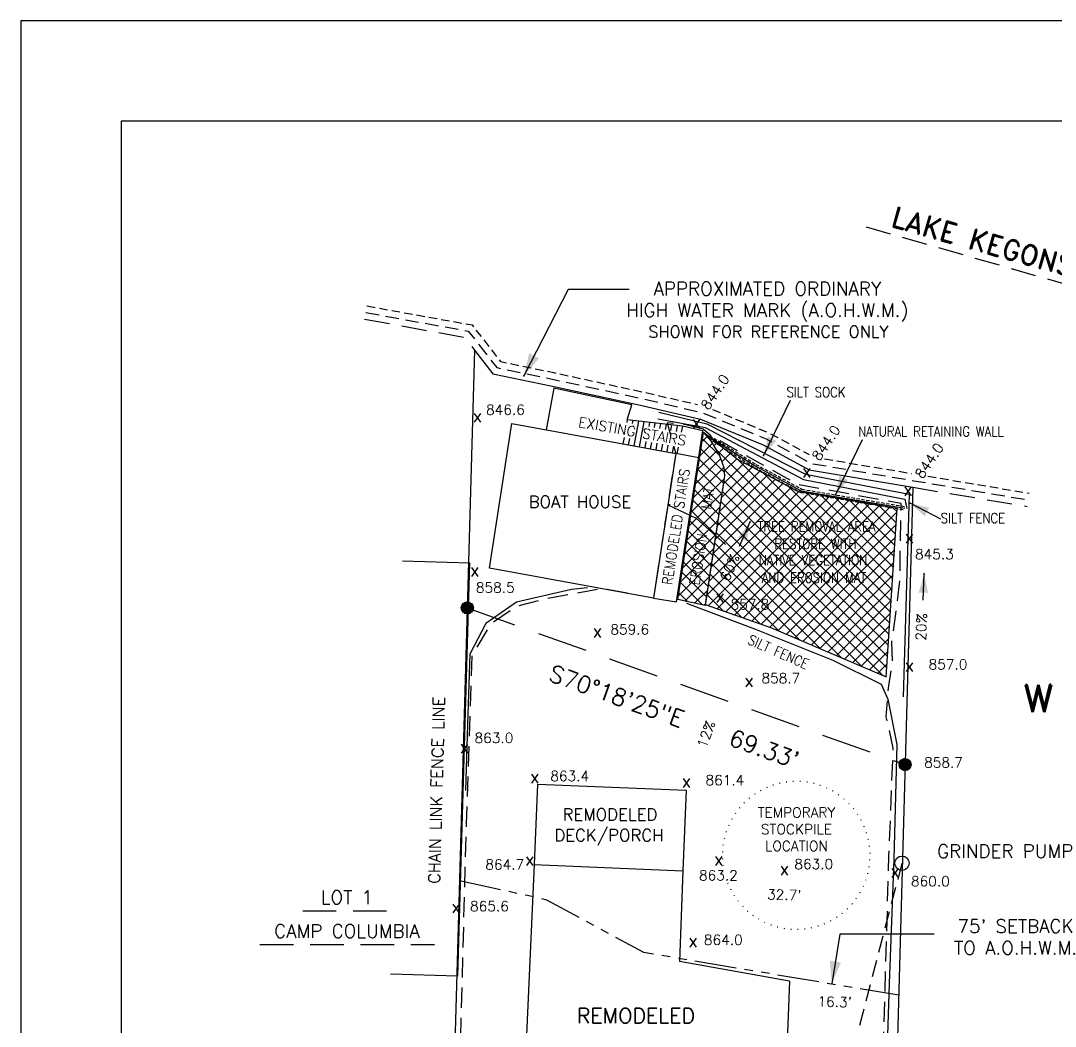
# Model space of a CAD drawing. Extents: x 855770 to 944465, y 436904 to 437335.
# Drawn here: x 855770.5 to 855924.7, y 437084 to 437233.9 of the extents above; entities that cross this region are included whole.
import ezdxf
from ezdxf.enums import TextEntityAlignment as Align

# ---------------------------------------------------------------- set-up
doc = ezdxf.new("R2010")
doc.units = 0
doc.header["$MEASUREMENT"] = 0
for name, pattern in [('DASHED', [0.75, 0.5, -0.25]), ('DASHED2', [0.375, 0.25, -0.125]), ('DGN Style 1', [36.98807, 0.061544, -36.926526]), ('PHANTOM2', [1.25, 0.625, -0.125, 0.125, -0.125, 0.125, -0.125])]:
    doc.linetypes.add(name, pattern=pattern)
doc.layers.get('0').update_dxf_attribs({"linetype": 'CONTINUOUS'})
for name, color, linetype in [('AJOINERS', 3, 'DASHED2'), ('ANNOTATION', 6, 'CONTINUOUS'), ('boundry', 6, 'CONTINUOUS'), ('building', 3, 'CONTINUOUS'), ('BUILDINGS', 3, 'CONTINUOUS'), ('EOP', 7, 'CONTINUOUS'), ('Erosion', 4, 'CONTINUOUS'), ('os', 2, 'CONTINUOUS'), ('SHEET', 3, 'CONTINUOUS'), ('Silt Fence', 2, 'FENCELINE2'), ('Spot Elevation', 2, 'CONTINUOUS'), ('SYMBOLS', 3, 'DASHED2'), ('TITLES', 3, 'CONTINUOUS'), ('wall', 7, 'CONTINUOUS')]:
    doc.layers.add(name, color=color, linetype=linetype)
doc.styles.add('ROMAN S', font='romans.shx', dxfattribs={"height": 1.5})
doc.styles.add('ROMAND', font='romand', dxfattribs={"oblique": 10, "height": 8})
doc.styles.add('ROMANS', font='ROMANS.shx', dxfattribs={"height": 2})
doc.linetypes.add('FENCELINE1', pattern='A,0.25,-0.1,[133,ltypeshp.shx,S=0.1,R=0,X=-0.1,Y=0],-0.1,1', length=1.45)
doc.linetypes.add('FENCELINE2', pattern='A,0.25,-0.1,[132,ltypeshp.shx,S=0.1,R=0,X=-0.1,Y=0],-0.1,1', length=1.45)
doc.linetypes.add('ZIGZAG', pattern='A,0.0001,-0.2,[131,ltypeshp.shx,S=0.2,R=0,X=-0.2,Y=0],-0.4,[131,ltypeshp.shx,S=0.2,R=180,X=0.2,Y=0],-0.2', length=0.8001)

# ---------------------------------------------------------------- blocks, each defined once
blk = doc.blocks.new('arrow1')
at = {"color": 0}
blk.add_point((0, 0), dxfattribs=at)
blk.add_solid([(-0.00696, 0.00174), (-0.00696, -0.00174), (0, 0)], dxfattribs=at)
blk = doc.blocks.new('*X5')
at = {"color": 0}
for p, q in [((4792.35, 13162.2, 100), (4794.27, 13164.12, 100)), ((4792.35, 13162.37, 100), (4794.1, 13164.12, 100)), ((4792.37, 13162.57, 100), (4793.91, 13164.11, 100)), ((4792.37, 13162.04, 100), (4794.43, 13164.1, 100)), ((4792.4, 13161.9, 100), (4794.58, 13164.07, 100)), ((4792.41, 13162.79, 100), (4793.69, 13164.06, 100)), ((4792.44, 13161.76, 100), (4794.72, 13164.03, 100)), ((4792.49, 13161.63, 100), (4794.84, 13163.98, 100)), ((4792.51, 13163.06, 100), (4793.41, 13163.96, 100)), ((4792.55, 13161.51, 100), (4794.97, 13163.93, 100)), ((4792.61, 13161.39, 100), (4795.08, 13163.87, 100)), ((4792.68, 13161.29, 100), (4795.19, 13163.8, 100)), ((4792.75, 13161.19, 100), (4795.29, 13163.72, 100)), ((4792.84, 13161.09, 100), (4795.38, 13163.64, 100)), ((4792.93, 13161, 100), (4795.47, 13163.55, 100)), ((4793.02, 13160.92, 100), (4795.55, 13163.45, 100)), ((4793.12, 13160.85, 100), (4795.63, 13163.35, 100)), ((4793.23, 13160.78, 100), (4795.7, 13163.24, 100)), ((4793.34, 13160.71, 100), (4795.76, 13163.13, 100)), ((4793.46, 13160.66, 100), (4795.81, 13163.01, 100)), ((4793.59, 13160.61, 100), (4795.86, 13162.88, 100)), ((4793.73, 13160.57, 100), (4795.9, 13162.74, 100)), ((4793.88, 13160.54, 100), (4795.93, 13162.59, 100)), ((4794.04, 13160.53, 100), (4795.95, 13162.43, 100)), ((4794.21, 13160.52, 100), (4795.95, 13162.26, 100)), ((4794.41, 13160.54, 100), (4795.93, 13162.07, 100)), ((4794.63, 13160.59, 100), (4795.89, 13161.84, 100)), ((4794.91, 13160.69, 100), (4795.78, 13161.56, 100))]:
    blk.add_line(p, q, dxfattribs=at)
blk = doc.blocks.new('A$C189B1A54')
at = {"layer": 'TITLES'}
blk.add_circle((0, 0), 0.9, dxfattribs=at)
at = {"layer": 'TITLES', "color": 2, "xscale": 0.4999998750863597, "yscale": 0.4999998749699444, "zscale": 0.4999998749999577}
blk.add_blockref('*X5', (-2397.07, -6581.16, -50), dxfattribs=at)

msp = doc.modelspace()

# ---------------------------------------------------------------- hatches: boundary and pattern name
h = msp.add_hatch()
h.set_pattern_fill('ANSI37', color=256, scale=10, style=0)
h.paths.add_polyline_path([(855872.3, 437172.54), (855873.36, 437171.29), (855874.68, 437169.09), (855875.31, 437167.33), (855875.42, 437166.08), (855874.68, 437160.98), (855872.52, 437146.73), (855868.44, 437147.61)])
h.paths.add_polyline_path([(855871.87, 437148.63), (855874.43, 437165.25), (855872.21, 437165.6), (855869.64, 437148.97)], flags=24)
h = msp.add_hatch()
h.set_pattern_fill('ANSI37', color=256, scale=10, style=0)
h.set_pattern_definition([(45, (209.9972, -121.2029), (-0.8838834765, 0.8838834765), []), (135, (209.9972, -121.2029), (-0.8838834765, -0.8838834765), [])])
h.paths.add_polyline_path([(855886.26, 437163.78), (855877.28, 437168.58), (855872.3, 437172.54), (855873.36, 437171.29), (855874.68, 437169.09), (855875.31, 437167.33), (855875.42, 437166.08), (855872.54, 437146.89), (855882.41, 437143.43), (855899.54, 437136.1), (855901.18, 437161.19)])
h.paths.add_polyline_path([(855877.46, 437156.9), (855878.75, 437156.34), (855879.23, 437159.2)], flags=24)
edge = h.paths.add_edge_path(flags=16)
edge.add_line((855877.66, 437155.6), (855879.23, 437159.2))
h.paths.add_polyline_path([(855880.65, 437149.76), (855899.19, 437149.76), (855899.19, 437152.01), (855880.65, 437152.01)], flags=24)
h.paths.add_polyline_path([(855880.39, 437152.35), (855898.93, 437152.35), (855898.93, 437154.6), (855880.39, 437154.6)], flags=24)
h.paths.add_polyline_path([(855882.73, 437154.82), (855896.9, 437154.82), (855896.9, 437157.07), (855882.73, 437157.07)], flags=24)
h.paths.add_polyline_path([(855880.02, 437157.41), (855900.81, 437157.41), (855900.81, 437159.66), (855880.02, 437159.66)], flags=24)
h.paths.add_polyline_path([(855876.36, 437149.97), (855878.31, 437154.38), (855876.25, 437155.29), (855874.3, 437150.88)], flags=24)
h.paths.add_polyline_path([(855873.98, 437146.9), (855875.7, 437146.9), (855875.7, 437148.9), (855873.98, 437148.9)], flags=24)
h.paths.add_polyline_path([(855875.82, 437145.79), (855882.57, 437145.79), (855882.57, 437148.04), (855875.82, 437148.04)], flags=24)

# ---------------------------------------------------------------- linework, layer by layer
msp.add_lwpolyline([(855872.3, 437172.54), (855873.36, 437171.29), (855874.68, 437169.09), (855875.31, 437167.33), (855875.42, 437166.08), (855874.68, 437160.98), (855872.52, 437146.73), (855868.44, 437147.61), (855872.3, 437172.54)])
msp.add_lwpolyline([(855886.26, 437163.78), (855877.28, 437168.58), (855872.3, 437172.54), (855873.36, 437171.29), (855874.68, 437169.09), (855875.31, 437167.33), (855875.42, 437166.08), (855872.54, 437146.89), (855882.41, 437143.43), (855899.54, 437136.1), (855901.18, 437161.19)], close=True)
at = {"color": 3, "linetype": 'DGN Style 1', "ltscale": 0.025}
msp.add_arc((855886.1, 437109.49), 11.02, 201.9455, 189.7567, dxfattribs=at)
at = {"layer": 'AJOINERS', "color": 4, "ltscale": 15}
msp.add_line((855896.52, 437203.21), (855932.43, 437192.88), dxfattribs=at)
at = {"layer": 'AJOINERS', "color": 2, "ltscale": 8, "flags": 128}
msp.add_lwpolyline([(855821.93, 437190.42), (855837.21, 437187.64), (855841.45, 437182.21), (855849.73, 437180.49), (855862.65, 437177.69), (855872.15, 437175.49), (855881.6, 437171.58), (855888.37, 437167.91), (855903.65, 437165.35), (855920.69, 437162.49)], dxfattribs=at)
at = {"layer": 'AJOINERS', "color": 1, "ltscale": 5, "flags": 128}
for points in [[(855822.1, 437191.4), (855837.77, 437188.56), (855842.01, 437183.11), (855849.94, 437181.47), (855862.87, 437178.66), (855871.39, 437176.7)], [(855873.61, 437175.97), (855882.03, 437172.48), (855888.02, 437169.24)], [(855890.31, 437168.6), (855903.3, 437166.43)], [(855905.74, 437166.02), (855920.85, 437163.48)]]:
    msp.add_lwpolyline(points, dxfattribs=at)
at = {"layer": 'AJOINERS', "color": 4, "ltscale": 15, "flags": 128}
for points in [[(855821.75, 437189.43), (855836.66, 437186.73), (855838.15, 437184.82)], [(855903.48, 437164.37), (855920.52, 437161.51)]]:
    msp.add_lwpolyline(points, dxfattribs=at)
at = {"layer": 'AJOINERS', "color": 4, "ltscale": 30}
msp.add_lwpolyline([(855837.06, 437146.38), (855902.33, 437123.02)], dxfattribs=at)
at = {"layer": 'boundry'}
msp.add_line((855903.48, 437164.37), (855897.82, 436961.85), dxfattribs=at)
at = {"layer": 'boundry', "color": 0, "linetype": 'DASHED', "ltscale": 10}
for p, q in [((855812.52, 437101.24, 693.27), (855825.66, 437101.24, 693.27)), ((855806.14, 437096.21, 693.27), (855832.15, 437096.21, 693.27))]:
    msp.add_line(p, q, dxfattribs=at)
at = {"layer": 'boundry'}
for points in [[(855838.15, 437184.82), (855831.98, 436967.44)], [(855838.15, 437184.82), (855840.89, 437181.3), (855849.53, 437179.51), (855862.44, 437176.71), (855871.85, 437174.54), (855881.17, 437170.67), (855888.05, 437166.96), (855903.48, 437164.37)]]:
    msp.add_lwpolyline(points, dxfattribs=at)
at = {"layer": 'building'}
for p, q in [((855852.11, 437193.83), (855845.49, 437181)), ((855861.19, 437193.83), (855852.11, 437193.83)), ((855840.39, 437152.32), (855843.72, 437173.88)), ((855843.72, 437173.88), (855868.13, 437169.4)), ((855868.13, 437169.4), (855864.81, 437147.84)), ((855871.57, 437168.75), (855868.13, 437169.4)), ((855864.81, 437147.84), (855840.39, 437152.32)), ((855847.51, 437120.1), (855847.02, 437108.11)), ((855847.51, 437120.1), (855869.67, 437119.19)), ((855869.67, 437119.19), (855869.18, 437107.2)), ((855847.02, 437108.11), (855845.41, 437072.09)), ((855847.02, 437108.11), (855869.18, 437107.2)), ((855869.18, 437107.2), (855868.68, 437093.66)), ((855892.63, 437097.76), (855891.39, 437090.35)), ((855906.69, 437097.76), (855892.63, 437097.76)), ((855885.09, 437090.73), (855868.68, 437093.66)), ((855885.09, 437090.73), (855884.52, 437075.24))]:
    msp.add_line(p, q, dxfattribs=at)
msp.add_lwpolyline([(855864.81, 437147.84), (855868.26, 437147.3), (855872.19, 437172.77), (855869.15, 437173.46), (855860.91, 437174.41), (855861.6, 437176.65), (855849.95, 437179.15), (855848.81, 437172.95)], dxfattribs=at)
msp.add_circle((855901.87, 437108.32), 1.07, dxfattribs=at)
at = {"layer": 'BUILDINGS', "linetype": 'PHANTOM2', "ltscale": 10, "flags": 128}
msp.add_lwpolyline([(855835.9, 437105.72), (855846.03, 437103.53), (855848.88, 437102.87), (855848.89, 437102.86), (855863.34, 437095.05), (855901.38, 437088.67)], dxfattribs=at)
at = {"layer": 'EOP', "color": 1}
for p, q in [((855860.91, 437174.41), (855860.84, 437174)), ((855861.74, 437174.32), (855861.65, 437173.85)), ((855862.57, 437174.22), (855861.89, 437170.54)), ((855863.39, 437174.13), (855862.71, 437170.39)), ((855864.22, 437174.03), (855864.11, 437173.42)), ((855865.04, 437173.94), (855864.92, 437173.28)), ((855865.87, 437173.84), (855865.74, 437173.13)), ((855866.7, 437173.74), (855866.56, 437172.99)), ((855867.52, 437173.65), (855867.38, 437172.84)), ((855868.35, 437173.55), (855868.19, 437172.7)), ((855869.15, 437173.46), (855868.96, 437172.56)), ((855860.43, 437171.79), (855860.26, 437170.84)), ((855861.25, 437171.64), (855861.07, 437170.69)), ((855863.7, 437171.21), (855863.52, 437170.24)), ((855864.52, 437171.06), (855864.34, 437170.09)), ((855865.33, 437170.92), (855865.16, 437169.94)), ((855866.15, 437170.77), (855865.97, 437169.79)), ((855866.97, 437170.63), (855866.79, 437169.65)), ((855867.79, 437170.49), (855867.6, 437169.5)), ((855868.49, 437170.36), (855868.28, 437169.37))]:
    msp.add_line(p, q, dxfattribs=at)
at = {"layer": 'Erosion', "color": 4, "linetype": 'DASHED', "ltscale": 6, "flags": 128}
msp.add_lwpolyline([(855872.21, 437173.05), (855869.46, 437173.71), (855866.84, 437173.96), (855868.13, 437169.4), (855864.81, 437147.84), (855857.13, 437149.25), (855848.46, 437147.65), (855844.5, 437146.63), (855840.58, 437144.01), (855837.73, 437139.33), (855836.88, 437114.21), (855835.14, 437048.7), (855833.68, 436997.99), (855834.48, 436990.67), (855836.47, 436988.12), (855843.33, 436984.13), (855854.34, 436982.76), (855881.37, 436980.68), (855897.39, 436979.33), (855897.31, 436984), (855897.82, 437014.06), (855898.06, 437044.49), (855899.93, 437109.44), (855900.57, 437125.45), (855899.54, 437130.15), (855899.89, 437134.76), (855900.47, 437138.22), (855900.34, 437141.3), (855900.98, 437145.48), (855901.62, 437151.19), (855901.62, 437155.49), (855901.75, 437161.93), (855886.4, 437164.76), (855873.33, 437172.06), (855872.21, 437173.05)], close=True, dxfattribs=at)
at = {"layer": 'SHEET', "color": 1}
for p, q in [((855770.47, 437233.93), (855770.47, 436903.93)), ((856280.47, 437233.93), (855770.47, 437233.93))]:
    msp.add_line(p, q, dxfattribs=at)
at = {"layer": 'SHEET', "color": 8}
for p, q in [((855785.47, 437218.93), (855785.47, 436918.93)), ((856265.47, 437218.93), (855785.47, 437218.93))]:
    msp.add_line(p, q, dxfattribs=at)
at = {"layer": 'Silt Fence', "color": 1, "ltscale": 3, "flags": 128}
for points in [[(855865.63, 437175.58), (855872.77, 437173.81), (855887.5, 437166.32), (855902.93, 437163.32), (855902.07, 437133.12)], [(855865.47, 437174.59), (855872.53, 437173.29), (855887.21, 437165.51), (855902.29, 437162.58), (855902.62, 437161.2)], [(855867.32, 437161.76), (855866.95, 437161.76), (855871.18, 437159.77), (855875.55, 437155.84)], [(855854.97, 437149.36), (855852.59, 437149.12), (855844.41, 437147.23), (855839.84, 437144.06), (855837.46, 437139.48), (855837.09, 437128.99), (855836.79, 437119.14)], [(855869.75, 437147.08), (855879.9, 437143.26), (855891.58, 437138.6), (855898.77, 437135), (855899.78, 437132.79), (855901.11, 437126.03), (855900.66, 437108.93), (855899.97, 437090.36), (855899.4, 437073.49), (855898.97, 437043.84), (855898.49, 437023.79), (855897.7, 436984.05)]]:
    msp.add_lwpolyline(points, dxfattribs=at)
at = {"layer": 'SYMBOLS', "color": 1, "linetype": 'Continuous'}
for p, q in [((855885.22, 437177.31), (855881.24, 437169.1)), ((855895.92, 437171.46), (855891.94, 437163.25)), ((855907.67, 437159.63), (855903.09, 437161.99)), ((855877.66, 437155.6), (855879.23, 437159.2)), ((855905.02, 437147.53), (855905.16, 437151.46))]:
    msp.add_line(p, q, dxfattribs=at)
at = {"layer": 'SYMBOLS', "color": 1, "linetype": 'FENCELINE1', "ltscale": 4, "flags": 128}
msp.add_lwpolyline([(855827.38, 437153.41), (855837.38, 437153.11), (855835.58, 437091.48), (855825.59, 437091.77)], dxfattribs=at)
at = {"layer": 'SYMBOLS', "ltscale": 10}
msp.add_lwpolyline([(855901.87, 437108.32), (855886.96, 437051.46)], dxfattribs=at)
at = {"layer": 'wall', "linetype": 'ZIGZAG'}
msp.add_lwpolyline([(855873.1, 437171.89), (855879.98, 437167.55), (855886.86, 437163.84), (855902.29, 437161.25)], dxfattribs=at)
at = {"layer": 'wall', "linetype": 'DASHED2', "ltscale": 2}
for points in [[(855873.19, 437172.07), (855880.09, 437167.78), (855886.94, 437164.08), (855902.34, 437161.49)], [(855872.99, 437171.69), (855879.88, 437167.33), (855886.78, 437163.6), (855902.25, 437161)]]:
    msp.add_lwpolyline(points, dxfattribs=at)

# ---------------------------------------------------------------- block references
at = {"layer": 'building'}
for p in [(855837.06, 437146.38), (855902.33, 437123.02)]:
    msp.add_blockref('A$C189B1A54', p, dxfattribs=at)
at = {"layer": 'SYMBOLS', "linetype": 'Continuous', "xscale": 480, "yscale": 480, "zscale": 480}
for p, rotation in [((855845.49, 437181), 242.6905985508538), ((855891.39, 437090.35), 260.4796157845722)]:
    msp.add_blockref('arrow1', p, dxfattribs=dict(at, rotation=rotation))
at = {"layer": 'SYMBOLS', "color": 1, "linetype": 'Continuous', "xscale": 404.9999999999948, "yscale": 404.9999999999999, "zscale": 404.9999999999999}
for p, rotation in [((855881.24, 437169.1), 243.2050544056986), ((855891.94, 437163.25), 243.2050544056986), ((855903.09, 437161.99), 152.1722579960009), ((855879.23, 437159.2), 66.3886175180407), ((855905.16, 437151.46), 87.99147483866552)]:
    msp.add_blockref('arrow1', p, dxfattribs=dict(at, rotation=rotation))

# ---------------------------------------------------------------- texts
at = {"color": 1, "style": 'ROMAN S'}
for s, p in [('LOT 1', (855819.1, 437102.23, 693.27)), ('CAMP COLUMBIA', (855819.1, 437097.2, 693.27))]:
    msp.add_text(s, height=2, dxfattribs=at).set_placement(p, align=Align.CENTER)
at = {"layer": 'ANNOTATION', "color": 5, "style": 'ROMAND'}
msp.add_text('LAKE KEGONSA', height=3, rotation=344.1416, dxfattribs=at).set_placement((855915.19, 437200.62, 693.27), align=Align.MIDDLE_CENTER)
at = {"layer": 'ANNOTATION', "color": 2, "style": 'ROMANS'}
for s, height, p in [('APPROXIMATED ORDINARY', 2, (855881.8, 437193.97, 693.27)), ('HIGH WATER MARK (A.O.H.W.M.)', 2, (855881.8, 437190.76, 693.27)), ('BOAT HOUSE', 1.8, (855853.85, 437162.19, 693.27)), ('REMODELED', 1.8, (855858.33, 437115.58, 693.27)), ('DECK/PORCH', 1.8, (855858.18, 437112.48, 693.27))]:
    msp.add_text(s, height=height, dxfattribs=at).set_placement(p, align=Align.MIDDLE_CENTER)
at = {"layer": 'ANNOTATION', "color": 1, "style": 'ROMANS'}
for s, height, p in [('SHOWN FOR REFERENCE ONLY', 1.75, (855881.95, 437187.55, 693.27)), ('846.6', 1.5, (855842.75, 437175.93, 693.27)), ('845.3', 1.5, (855906.71, 437154.4, 693.27)), ('858.5', 1.5, (855841.23, 437149.41, 693.27)), ('857.8', 1.5, (855879.2, 437146.91, 693.27)), ('859.6', 1.5, (855861.29, 437143.17, 693.27)), ('857.0', 1.5, (855908.73, 437137.96, 693.27)), ('858.7', 1.5, (855883.81, 437135.91, 693.27)), ('863.0', 1.5, (855841.03, 437126.99, 693.27)), ('858.7', 1.5, (855908.07, 437123.33, 693.27)), ('863.4', 1.5, (855852.33, 437121.32, 693.27)), ('861.4', 1.5, (855875.47, 437120.7, 693.27)), ('864.7', 1.5, (855842.64, 437108.12, 693.27)), ('863.0', 1.5, (855888.72, 437108.19, 693.27)), ('863.2', 1.5, (855874.5, 437106.5, 693.27)), ('860.0', 1.5, (855906.11, 437105.63, 693.27)), ('865.6', 1.5, (855840.36, 437101.91, 693.27)), ('864.0', 1.5, (855875.23, 437096.9, 693.27))]:
    msp.add_text(s, height=height, dxfattribs=at).set_placement(p, align=Align.MIDDLE_CENTER)
for s, height, rotation, p in [('844.0', 1.5, 55.923, (855874.01, 437178.57, 693.27)), ('EXISTING STAIRS', 1.5, 349.9861, (855861.68, 437172.71, 693.27)), ('844.0', 1.5, 55.923, (855890.56, 437170.98, 693.27)), ('844.0', 1.5, 55.923, (855905.94, 437168.33, 693.27)), ('CHAIN LINK FENCE LINE', 1.75, 88.4667, (855832.48, 437119.21, 693.27)), ('12%', 1.5, 69.9962, (855872.67, 437127.55, 693.27))]:
    msp.add_text(s, height=height, rotation=rotation, dxfattribs=at).set_placement(p, align=Align.MIDDLE_CENTER)
at = {"layer": 'ANNOTATION', "color": 1, "style": 'ROMANS', "width": 0.9}
for s, p in [('REMODELED STAIRS', (855868.17, 437158.47, 693.27)), ('EROSION   MAT', (855872.04, 437157.11, 693.27))]:
    msp.add_text(s, height=1.5, rotation=81.2359, dxfattribs=at).set_placement(p, align=Align.MIDDLE_CENTER)
at = {"layer": 'ANNOTATION', "color": 0, "style": 'ROMANS'}
for s, rotation, p in [('60%', 66.201, (855876.05, 437150.2, 95.76)), ('20%', 87.8038, (855905.42, 437141.47, 95.76))]:
    msp.add_text(s, height=1.5, rotation=rotation, dxfattribs=at).set_placement(p)
at = {"layer": 'ANNOTATION', "color": 3, "style": 'ROMANS'}
msp.add_text('S70%%d18\'25"E   69.33\'', height=2.5, rotation=340.3069, dxfattribs=at).set_placement((855867.9, 437130.17), align=Align.MIDDLE_CENTER)
at = {"layer": 'ANNOTATION', "color": 2, "style": 'ROMANS'}
for s, p in [('GRINDER PUMP', (855917.26, 437110.11, 693.27)), ("75' SETBACK", (855918.81, 437098.94, 693.27)), ('TO A.O.H.W.M.', (855918.81, 437095.7, 693.27))]:
    msp.add_text(s, height=2, rotation=0.0907, dxfattribs=at).set_placement(p, align=Align.MIDDLE_CENTER)
at = {"layer": 'building', "color": 1, "style": 'ROMANS', "width": 0.85}
for s, p in [('SILT SOCK', (855884.66, 437177.79)), ('NATURAL RETAINING WALL', (855895.35, 437171.94)), ('SILT FENCE', (855907.64, 437159.02)), ('TREE REMOVAL AREA', (855880.33, 437157.78)), ('RESTORE WITH', (855882.86, 437155.19)), ('NATIVE VEGETATION', (855880.52, 437152.73)), ('AND EROSION MAT', (855880.97, 437150.14))]:
    msp.add_text(s, height=1.5, dxfattribs=at).set_placement(p)
msp.add_text('SILT FENCE', height=1.5, rotation=336.3127, dxfattribs=at).set_placement((855878.75, 437141.07))
at = {"layer": 'building', "color": 1, "style": 'ROMANS'}
for s, p in [("32.7'", (855881.74, 437102.93)), ("16.3'", (855889.25, 437086.97))]:
    msp.add_text(s, height=1.5, rotation=358.376, dxfattribs=at).set_placement(p)
at = {"layer": 'os', "color": 3, "style": 'ROMANS'}
msp.add_text('REMODELED', height=2.25, dxfattribs=at).set_placement((855862.21, 437084.45), align=Align.CENTER)
at = {"layer": 'Spot Elevation', "color": 1, "insert": (855886.14, 437113.38), "char_height": 1.5, "width": 19.3909, "attachment_point": 5, "style": 'ROMANS'}
msp.add_mtext('TEMPORARY\\PSTOCKPILE\\PLOCATION', dxfattribs=at)
at = {"layer": 'TITLES', "style": 'ROMANS'}
for p in [(855837.82, 437173.45, 643.27), (855870.46, 437172.55, 643.27), (855886.92, 437165.24, 643.27), (855902.02, 437162.5, 643.27), (855902.26, 437155.45, 643.27), (855837.45, 437150.45, 643.27), (855874.03, 437146.57, 643.27), (855855.73, 437141.38, 643.27), (855902.23, 437136.28, 643.27), (855878.32, 437133.99, 643.27), (855835.9, 437124.13, 643.27), (855901.57, 437121.66, 643.27), (855846.37, 437119.65, 643.27), (855868.97, 437119.03, 643.27), (855845.65, 437107.36, 643.27), (855873.8, 437107.39, 643.27), (855883.59, 437105.96, 643.27), (855900.11, 437105.6, 643.27), (855834.66, 437100.3, 643.27), (855869.98, 437095.19, 643.27)]:
    msp.add_text('x', height=2, dxfattribs=at).set_placement(p, align=Align.BOTTOM_LEFT)
at = {"layer": 'TITLES', "color": 4, "style": 'ROMAND'}
msp.add_text('W', height=4.05, dxfattribs=at).set_placement((855922.19, 437132.87, 693.27), align=Align.MIDDLE_CENTER)

doc.saveas('drawing.dxf')
